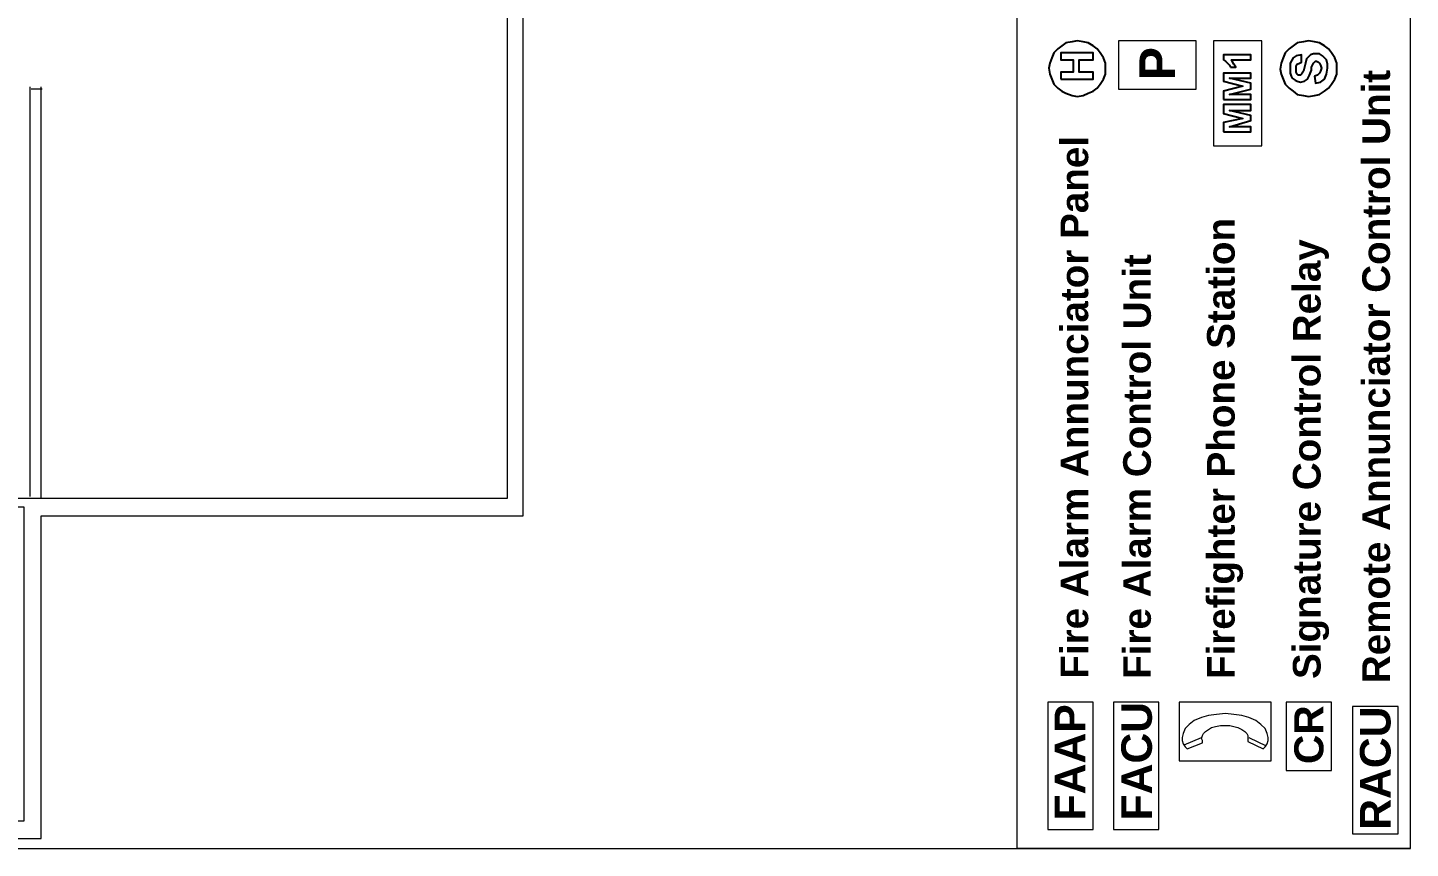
# Model space of a CAD drawing. Header units: inches. Extents: x -3.21 to 2.97, y -3.82 to 4.4.
# Drawn here: x -0.728 to 2.971, y -3.815 to -1.619 of the extents above; entities that cross this region are included whole.
import ezdxf

# ---------------------------------------------------------------- set-up
doc = ezdxf.new("R2010")
doc.units = ezdxf.units.IN
doc.header["$MEASUREMENT"] = 0
doc.layers.add('Layer 1', color=7, linetype='Continuous')
doc.styles.add('0', font='arialbd.ttf', dxfattribs={"height": 1})
doc.styles.add('3', font='arialbd.ttf', dxfattribs={"height": 1})
doc.styles.add('4', font='arialbd.ttf', dxfattribs={"height": 1})
doc.styles.add('5', font='arialbd.ttf', dxfattribs={"height": 1})
doc.styles.add('6', font='arialbd.ttf', dxfattribs={"height": 1})
doc.styles.add('7', font='arialbd.ttf', dxfattribs={"height": 1})

msp = doc.modelspace()

# ---------------------------------------------------------------- linework, layer by layer
at = {"layer": 'Layer 1', "color": 250, "lineweight": 5}
for points, knots in [([(-3.2134, 4.3998), (-3.2134, 4.3998), (2.9714, 4.3998), (2.9714, 4.3998), (2.9714, 4.3998), (2.9714, 4.3998), (2.9714, -3.8152), (2.9714, -3.8152), (2.9714, -3.8152), (2.9714, -3.8152), (-3.2134, -3.8152), (-3.2134, -3.8152), (-3.2134, -3.8152), (-3.2134, -3.8152), (-3.2134, 4.3998), (-3.2134, 4.3998)], [0, 0, 0, 0, 0.2, 0.2, 0.2, 0.2, 0.4, 0.4, 0.4, 0.4, 0.6, 0.6, 0.6, 0.6, 1, 1, 1, 1]), ([(-3.2134, 4.3998), (-3.2134, 4.3998), (2.9714, 4.3998), (2.9714, 4.3998), (2.9714, 4.3998), (2.9714, 4.3998), (2.9714, -3.8152), (2.9714, -3.8152), (2.9714, -3.8152), (2.9714, -3.8152), (-3.2134, -3.8152), (-3.2134, -3.8152), (-3.2134, -3.8152), (-3.2134, -3.8152), (-3.2134, 4.3998), (-3.2134, 4.3998)], [0, 0, 0, 0, 0.2, 0.2, 0.2, 0.2, 0.4, 0.4, 0.4, 0.4, 0.6, 0.6, 0.6, 0.6, 1, 1, 1, 1]), ([(1.9183, 1.5949), (1.9183, 1.5949), (2.9714, 1.5949), (2.9714, 1.5949), (2.9714, 1.5949), (2.9714, 1.5949), (2.9714, -3.8151), (2.9714, -3.8151), (2.9714, -3.8151), (2.9714, -3.8151), (1.9183, -3.8151), (1.9183, -3.8151), (1.9183, -3.8151), (1.9183, -3.8151), (1.9183, 1.5949), (1.9183, 1.5949)], [0, 0, 0, 0, 0.2, 0.2, 0.2, 0.2, 0.4, 0.4, 0.4, 0.4, 0.6, 0.6, 0.6, 0.6, 1, 1, 1, 1]), ([(2.004, -1.7273), (2.004, -1.7273), (2.0067, -1.7138), (2.0067, -1.7138), (2.0067, -1.7138), (2.0067, -1.7138), (2.0121, -1.7003), (2.0121, -1.7003), (2.0121, -1.7003), (2.0121, -1.7003), (2.0175, -1.6868), (2.0175, -1.6868), (2.0175, -1.6868), (2.0175, -1.6868), (2.0283, -1.676), (2.0283, -1.676), (2.0283, -1.676), (2.0283, -1.676), (2.0391, -1.6679), (2.0391, -1.6679), (2.0391, -1.6679), (2.0391, -1.6679), (2.05, -1.6598), (2.05, -1.6598), (2.05, -1.6598), (2.05, -1.6598), (2.0662, -1.6571), (2.0662, -1.6571), (2.0662, -1.6571), (2.0662, -1.6571), (2.0797, -1.6544), (2.0797, -1.6544), (2.0797, -1.6544), (2.0797, -1.6544), (2.0959, -1.6571), (2.0959, -1.6571), (2.0959, -1.6571), (2.0959, -1.6571), (2.1094, -1.6598), (2.1094, -1.6598), (2.1094, -1.6598), (2.1094, -1.6598), (2.1229, -1.6679), (2.1229, -1.6679), (2.1229, -1.6679), (2.1229, -1.6679), (2.1338, -1.676), (2.1338, -1.676), (2.1338, -1.676), (2.1338, -1.676), (2.1419, -1.6868), (2.1419, -1.6868), (2.1419, -1.6868), (2.1419, -1.6868), (2.15, -1.7003), (2.15, -1.7003), (2.15, -1.7003), (2.15, -1.7003), (2.1554, -1.7138), (2.1554, -1.7138), (2.1554, -1.7138), (2.1554, -1.7138), (2.1554, -1.7273), (2.1554, -1.7273), (2.1554, -1.7273), (2.1554, -1.7273), (2.1554, -1.7435), (2.1554, -1.7435), (2.1554, -1.7435), (2.1554, -1.7435), (2.15, -1.7571), (2.15, -1.7571), (2.15, -1.7571), (2.15, -1.7571), (2.1419, -1.7706), (2.1419, -1.7706), (2.1419, -1.7706), (2.1419, -1.7706), (2.1338, -1.7814), (2.1338, -1.7814), (2.1338, -1.7814), (2.1338, -1.7814), (2.1229, -1.7895), (2.1229, -1.7895), (2.1229, -1.7895), (2.1229, -1.7895), (2.1094, -1.7949), (2.1094, -1.7949), (2.1094, -1.7949), (2.1094, -1.7949), (2.0959, -1.8003), (2.0959, -1.8003), (2.0959, -1.8003), (2.0959, -1.8003), (2.0797, -1.803), (2.0797, -1.803), (2.0797, -1.803), (2.0797, -1.803), (2.0662, -1.8003), (2.0662, -1.8003), (2.0662, -1.8003), (2.0662, -1.8003), (2.05, -1.7949), (2.05, -1.7949), (2.05, -1.7949), (2.05, -1.7949), (2.0391, -1.7895), (2.0391, -1.7895), (2.0391, -1.7895), (2.0391, -1.7895), (2.0283, -1.7814), (2.0283, -1.7814), (2.0283, -1.7814), (2.0283, -1.7814), (2.0175, -1.7706), (2.0175, -1.7706), (2.0175, -1.7706), (2.0175, -1.7706), (2.0121, -1.7571), (2.0121, -1.7571), (2.0121, -1.7571), (2.0121, -1.7571), (2.0067, -1.7435), (2.0067, -1.7435), (2.0067, -1.7435), (2.0067, -1.7435), (2.004, -1.7273), (2.004, -1.7273)], [0, 0, 0, 0, 0.030303, 0.030303, 0.030303, 0.030303, 0.060606, 0.060606, 0.060606, 0.060606, 0.090909, 0.090909, 0.090909, 0.090909, 0.121212, 0.121212, 0.121212, 0.121212, 0.151515, 0.151515, 0.151515, 0.151515, 0.181818, 0.181818, 0.181818, 0.181818, 0.212121, 0.212121, 0.212121, 0.212121, 0.242424, 0.242424, 0.242424, 0.242424, 0.272727, 0.272727, 0.272727, 0.272727, 0.30303, 0.30303, 0.30303, 0.30303, 0.333333, 0.333333, 0.333333, 0.333333, 0.363636, 0.363636, 0.363636, 0.363636, 0.393939, 0.393939, 0.393939, 0.393939, 0.424242, 0.424242, 0.424242, 0.424242, 0.454545, 0.454545, 0.454545, 0.454545, 0.484848, 0.484848, 0.484848, 0.484848, 0.515152, 0.515152, 0.515152, 0.515152, 0.545455, 0.545455, 0.545455, 0.545455, 0.575758, 0.575758, 0.575758, 0.575758, 0.606061, 0.606061, 0.606061, 0.606061, 0.636364, 0.636364, 0.636364, 0.636364, 0.666667, 0.666667, 0.666667, 0.666667, 0.69697, 0.69697, 0.69697, 0.69697, 0.727273, 0.727273, 0.727273, 0.727273, 0.757576, 0.757576, 0.757576, 0.757576, 0.787879, 0.787879, 0.787879, 0.787879, 0.818182, 0.818182, 0.818182, 0.818182, 0.848485, 0.848485, 0.848485, 0.848485, 0.878788, 0.878788, 0.878788, 0.878788, 0.909091, 0.909091, 0.909091, 0.909091, 0.939394, 0.939394, 0.939394, 0.939394, 1, 1, 1, 1]), ([(2.1905, -1.6544), (2.1905, -1.6544), (2.3987, -1.6544), (2.3987, -1.6544), (2.3987, -1.6544), (2.3987, -1.6544), (2.3987, -1.7841), (2.3987, -1.7841), (2.3987, -1.7841), (2.3987, -1.7841), (2.1905, -1.7841), (2.1905, -1.7841), (2.1905, -1.7841), (2.1905, -1.7841), (2.1905, -1.6544), (2.1905, -1.6544)], [0, 0, 0, 0, 0.2, 0.2, 0.2, 0.2, 0.4, 0.4, 0.4, 0.4, 0.6, 0.6, 0.6, 0.6, 1, 1, 1, 1]), ([(2.4446, -1.6544), (2.4446, -1.6544), (2.5744, -1.6544), (2.5744, -1.6544), (2.5744, -1.6544), (2.5744, -1.6544), (2.5744, -1.9354), (2.5744, -1.9354), (2.5744, -1.9354), (2.5744, -1.9354), (2.4446, -1.9354), (2.4446, -1.9354), (2.4446, -1.9354), (2.4446, -1.9354), (2.4446, -1.6544), (2.4446, -1.6544)], [0, 0, 0, 0, 0.2, 0.2, 0.2, 0.2, 0.4, 0.4, 0.4, 0.4, 0.6, 0.6, 0.6, 0.6, 1, 1, 1, 1]), ([(2.623, -1.73), (2.623, -1.73), (2.6257, -1.7138), (2.6257, -1.7138), (2.6257, -1.7138), (2.6257, -1.7138), (2.6311, -1.7003), (2.6311, -1.7003), (2.6311, -1.7003), (2.6311, -1.7003), (2.6365, -1.6868), (2.6365, -1.6868), (2.6365, -1.6868), (2.6365, -1.6868), (2.6473, -1.676), (2.6473, -1.676), (2.6473, -1.676), (2.6473, -1.676), (2.6582, -1.6679), (2.6582, -1.6679), (2.6582, -1.6679), (2.6582, -1.6679), (2.669, -1.6598), (2.669, -1.6598), (2.669, -1.6598), (2.669, -1.6598), (2.6852, -1.6571), (2.6852, -1.6571), (2.6852, -1.6571), (2.6852, -1.6571), (2.6987, -1.6544), (2.6987, -1.6544), (2.6987, -1.6544), (2.6987, -1.6544), (2.7149, -1.6571), (2.7149, -1.6571), (2.7149, -1.6571), (2.7149, -1.6571), (2.7284, -1.6598), (2.7284, -1.6598), (2.7284, -1.6598), (2.7284, -1.6598), (2.742, -1.6679), (2.742, -1.6679), (2.742, -1.6679), (2.742, -1.6679), (2.7528, -1.676), (2.7528, -1.676), (2.7528, -1.676), (2.7528, -1.676), (2.7609, -1.6868), (2.7609, -1.6868), (2.7609, -1.6868), (2.7609, -1.6868), (2.769, -1.7003), (2.769, -1.7003), (2.769, -1.7003), (2.769, -1.7003), (2.7744, -1.7138), (2.7744, -1.7138), (2.7744, -1.7138), (2.7744, -1.7138), (2.7744, -1.73), (2.7744, -1.73), (2.7744, -1.73), (2.7744, -1.73), (2.7744, -1.7435), (2.7744, -1.7435), (2.7744, -1.7435), (2.7744, -1.7435), (2.769, -1.7571), (2.769, -1.7571), (2.769, -1.7571), (2.769, -1.7571), (2.7609, -1.7706), (2.7609, -1.7706), (2.7609, -1.7706), (2.7609, -1.7706), (2.7528, -1.7814), (2.7528, -1.7814), (2.7528, -1.7814), (2.7528, -1.7814), (2.742, -1.7895), (2.742, -1.7895), (2.742, -1.7895), (2.742, -1.7895), (2.7284, -1.7976), (2.7284, -1.7976), (2.7284, -1.7976), (2.7284, -1.7976), (2.7149, -1.8003), (2.7149, -1.8003), (2.7149, -1.8003), (2.7149, -1.8003), (2.6987, -1.803), (2.6987, -1.803), (2.6987, -1.803), (2.6987, -1.803), (2.6852, -1.8003), (2.6852, -1.8003), (2.6852, -1.8003), (2.6852, -1.8003), (2.669, -1.7976), (2.669, -1.7976), (2.669, -1.7976), (2.669, -1.7976), (2.6582, -1.7895), (2.6582, -1.7895), (2.6582, -1.7895), (2.6582, -1.7895), (2.6473, -1.7814), (2.6473, -1.7814), (2.6473, -1.7814), (2.6473, -1.7814), (2.6365, -1.7706), (2.6365, -1.7706), (2.6365, -1.7706), (2.6365, -1.7706), (2.6311, -1.7571), (2.6311, -1.7571), (2.6311, -1.7571), (2.6311, -1.7571), (2.6257, -1.7435), (2.6257, -1.7435), (2.6257, -1.7435), (2.6257, -1.7435), (2.623, -1.73), (2.623, -1.73)], [0, 0, 0, 0, 0.030303, 0.030303, 0.030303, 0.030303, 0.060606, 0.060606, 0.060606, 0.060606, 0.090909, 0.090909, 0.090909, 0.090909, 0.121212, 0.121212, 0.121212, 0.121212, 0.151515, 0.151515, 0.151515, 0.151515, 0.181818, 0.181818, 0.181818, 0.181818, 0.212121, 0.212121, 0.212121, 0.212121, 0.242424, 0.242424, 0.242424, 0.242424, 0.272727, 0.272727, 0.272727, 0.272727, 0.30303, 0.30303, 0.30303, 0.30303, 0.333333, 0.333333, 0.333333, 0.333333, 0.363636, 0.363636, 0.363636, 0.363636, 0.393939, 0.393939, 0.393939, 0.393939, 0.424242, 0.424242, 0.424242, 0.424242, 0.454545, 0.454545, 0.454545, 0.454545, 0.484848, 0.484848, 0.484848, 0.484848, 0.515152, 0.515152, 0.515152, 0.515152, 0.545455, 0.545455, 0.545455, 0.545455, 0.575758, 0.575758, 0.575758, 0.575758, 0.606061, 0.606061, 0.606061, 0.606061, 0.636364, 0.636364, 0.636364, 0.636364, 0.666667, 0.666667, 0.666667, 0.666667, 0.69697, 0.69697, 0.69697, 0.69697, 0.727273, 0.727273, 0.727273, 0.727273, 0.757576, 0.757576, 0.757576, 0.757576, 0.787879, 0.787879, 0.787879, 0.787879, 0.818182, 0.818182, 0.818182, 0.818182, 0.848485, 0.848485, 0.848485, 0.848485, 0.878788, 0.878788, 0.878788, 0.878788, 0.909091, 0.909091, 0.909091, 0.909091, 0.939394, 0.939394, 0.939394, 0.939394, 1, 1, 1, 1]), ([(2.0015, -3.4243), (2.0015, -3.4243), (2.1231, -3.4243), (2.1231, -3.4243), (2.1231, -3.4243), (2.1231, -3.4243), (2.1231, -3.7648), (2.1231, -3.7648), (2.1231, -3.7648), (2.1231, -3.7648), (2.0015, -3.7648), (2.0015, -3.7648), (2.0015, -3.7648), (2.0015, -3.7648), (2.0015, -3.4243), (2.0015, -3.4243)], [0, 0, 0, 0, 0.2, 0.2, 0.2, 0.2, 0.4, 0.4, 0.4, 0.4, 0.6, 0.6, 0.6, 0.6, 1, 1, 1, 1]), ([(2.1772, -3.4243), (2.1772, -3.4243), (2.2988, -3.4243), (2.2988, -3.4243), (2.2988, -3.4243), (2.2988, -3.4243), (2.2988, -3.7648), (2.2988, -3.7648), (2.2988, -3.7648), (2.2988, -3.7648), (2.1772, -3.7648), (2.1772, -3.7648), (2.1772, -3.7648), (2.1772, -3.7648), (2.1772, -3.4243), (2.1772, -3.4243)], [0, 0, 0, 0, 0.2, 0.2, 0.2, 0.2, 0.4, 0.4, 0.4, 0.4, 0.6, 0.6, 0.6, 0.6, 1, 1, 1, 1]), ([(2.3529, -3.4243), (2.3529, -3.4243), (2.5988, -3.4243), (2.5988, -3.4243), (2.5988, -3.4243), (2.5988, -3.4243), (2.5988, -3.5811), (2.5988, -3.5811), (2.5988, -3.5811), (2.5988, -3.5811), (2.3529, -3.5811), (2.3529, -3.5811), (2.3529, -3.5811), (2.3529, -3.5811), (2.3529, -3.4243), (2.3529, -3.4243)], [0, 0, 0, 0, 0.2, 0.2, 0.2, 0.2, 0.4, 0.4, 0.4, 0.4, 0.6, 0.6, 0.6, 0.6, 1, 1, 1, 1]), ([(2.6392, -3.4244), (2.6392, -3.4244), (2.7609, -3.4244), (2.7609, -3.4244), (2.7609, -3.4244), (2.7609, -3.4244), (2.7609, -3.6067), (2.7609, -3.6067), (2.7609, -3.6067), (2.7609, -3.6067), (2.6392, -3.6067), (2.6392, -3.6067), (2.6392, -3.6067), (2.6392, -3.6067), (2.6392, -3.4244), (2.6392, -3.4244)], [0, 0, 0, 0, 0.2, 0.2, 0.2, 0.2, 0.4, 0.4, 0.4, 0.4, 0.6, 0.6, 0.6, 0.6, 1, 1, 1, 1]), ([(2.8169, -3.4358), (2.8169, -3.4358), (2.9386, -3.4358), (2.9386, -3.4358), (2.9386, -3.4358), (2.9386, -3.4358), (2.9386, -3.7763), (2.9386, -3.7763), (2.9386, -3.7763), (2.9386, -3.7763), (2.8169, -3.7763), (2.8169, -3.7763), (2.8169, -3.7763), (2.8169, -3.7763), (2.8169, -3.4358), (2.8169, -3.4358)], [0, 0, 0, 0, 0.2, 0.2, 0.2, 0.2, 0.4, 0.4, 0.4, 0.4, 0.6, 0.6, 0.6, 0.6, 1, 1, 1, 1])]:
    msp.add_open_spline(points, degree=3, knots=knots, dxfattribs=at)
at = {"layer": 'Layer 1', "color": 250, "lineweight": 13}
for points, knots in [([(-2.7611, -2.9256), (-2.7611, -2.9256), (-2.7611, 3.5058), (-2.7611, 3.5058), (-2.7611, 3.5058), (-2.7611, 3.5058), (-1.4685, 3.5058), (-1.4685, 3.5058), (-1.4685, 3.5058), (-1.4685, 3.5058), (-1.4685, 4.3664), (-1.4685, 4.3664), (-1.4685, 4.3664), (-1.4685, 4.3664), (-0.6919, 4.3664), (-0.6919, 4.3664), (-0.6919, 4.3664), (-0.6919, 4.3664), (-0.6919, 3.5058), (-0.6919, 3.5058), (-0.6919, 3.5058), (-0.6919, 3.5058), (0.5979, 3.5058), (0.5979, 3.5058), (0.5979, 3.5058), (0.5979, 3.5058), (0.5979, 1.4507), (0.5979, 1.4507), (0.5979, 1.4507), (0.5979, 1.4507), (0.5762, 1.4588), (0.5762, 1.4588), (0.5762, 1.4588), (0.5762, 1.4588), (0.5544, 1.4643), (0.5544, 1.4643), (0.5544, 1.4643), (0.5544, 1.4643), (0.5544, 3.4623), (0.5544, 3.4623), (0.5544, 3.4623), (0.5544, 3.4623), (-0.6919, 3.4623), (-0.6919, 3.4623), (-0.6919, 3.4623), (-0.6919, 3.4623), (-0.7381, 3.4623), (-0.7381, 3.4623), (-0.7381, 3.4623), (-0.7381, 3.4623), (-0.8549, 3.4623), (-0.8549, 3.4623), (-0.8549, 3.4623), (-0.8549, 3.4623), (-0.8549, 3.4841), (-0.8549, 3.4841), (-0.8549, 3.4841), (-0.8549, 3.4841), (-0.7381, 3.4841), (-0.7381, 3.4841), (-0.7381, 3.4841), (-0.7381, 3.4841), (-0.7381, 3.5058), (-0.7381, 3.5058), (-0.7381, 3.5058), (-0.7381, 3.5058), (-0.7381, 4.3202), (-0.7381, 4.3202), (-0.7381, 4.3202), (-0.7381, 4.3202), (-1.4251, 4.3202), (-1.4251, 4.3202), (-1.4251, 4.3202), (-1.4251, 4.3202), (-1.4251, 3.5058), (-1.4251, 3.5058), (-1.4251, 3.5058), (-1.4251, 3.5058), (-1.4251, 3.4841), (-1.4251, 3.4841), (-1.4251, 3.4841), (-1.4251, 3.4841), (-1.3002, 3.4841), (-1.3002, 3.4841), (-1.3002, 3.4841), (-1.3002, 3.4841), (-1.3002, 3.4623), (-1.3002, 3.4623), (-1.3002, 3.4623), (-1.3002, 3.4623), (-1.4251, 3.4623), (-1.4251, 3.4623), (-1.4251, 3.4623), (-1.4251, 3.4623), (-1.4685, 3.4623), (-1.4685, 3.4623), (-1.4685, 3.4623), (-1.4685, 3.4623), (-2.7149, 3.4623), (-2.7149, 3.4623), (-2.7149, 3.4623), (-2.7149, 3.4623), (-2.7149, -2.8794), (-2.7149, -2.8794), (-2.7149, -2.8794), (-2.7149, -2.8794), (-1.5419, -2.8794), (-1.5419, -2.8794), (-1.5419, -2.8794), (-1.5419, -2.8794), (-1.3002, -2.8794), (-1.3002, -2.8794), (-1.3002, -2.8794), (-1.3002, -2.8794), (-1.3002, -2.9011), (-1.3002, -2.9011), (-1.3002, -2.9011), (-1.3002, -2.9011), (-1.4251, -2.9011), (-1.4251, -2.9011), (-1.4251, -2.9011), (-1.4251, -2.9011), (-1.4251, -2.9256), (-1.4251, -2.9256), (-1.4251, -2.9256), (-1.4251, -2.9256), (-1.4251, -3.7427), (-1.4251, -3.7427), (-1.4251, -3.7427), (-1.4251, -3.7427), (-0.7381, -3.7427), (-0.7381, -3.7427), (-0.7381, -3.7427), (-0.7381, -3.7427), (-0.7381, -2.9256), (-0.7381, -2.9256), (-0.7381, -2.9256), (-0.7381, -2.9256), (-0.7381, -2.9011), (-0.7381, -2.9011), (-0.7381, -2.9011), (-0.7381, -2.9011), (-0.8603, -2.9011), (-0.8603, -2.9011), (-0.8603, -2.9011), (-0.8603, -2.9011), (-0.8603, -2.8794), (-0.8603, -2.8794), (-0.8603, -2.8794), (-0.8603, -2.8794), (-0.7381, -2.8794), (-0.7381, -2.8794), (-0.7381, -2.8794), (-0.7381, -2.8794), (-0.6919, -2.8794), (-0.6919, -2.8794), (-0.6919, -2.8794), (-0.6919, -2.8794), (0.5544, -2.8794), (0.5544, -2.8794), (0.5544, -2.8794), (0.5544, -2.8794), (0.5544, 0.5005), (0.5544, 0.5005), (0.5544, 0.5005), (0.5544, 0.5005), (0.5762, 0.5059), (0.5762, 0.5059), (0.5762, 0.5059), (0.5762, 0.5059), (0.5979, 0.5114), (0.5979, 0.5114), (0.5979, 0.5114), (0.5979, 0.5114), (0.5979, -2.9256), (0.5979, -2.9256), (0.5979, -2.9256), (0.5979, -2.9256), (-0.6919, -2.9256), (-0.6919, -2.9256), (-0.6919, -2.9256), (-0.6919, -2.9256), (-0.6919, -3.7889), (-0.6919, -3.7889), (-0.6919, -3.7889), (-0.6919, -3.7889), (-1.4713, -3.7889), (-1.4713, -3.7889), (-1.4713, -3.7889), (-1.4713, -3.7889), (-1.4713, -2.9256), (-1.4713, -2.9256), (-1.4713, -2.9256), (-1.4713, -2.9256), (-2.7611, -2.9256), (-2.7611, -2.9256)], [0, 0, 0, 0, 0.02, 0.02, 0.02, 0.02, 0.04, 0.04, 0.04, 0.04, 0.06, 0.06, 0.06, 0.06, 0.08, 0.08, 0.08, 0.08, 0.1, 0.1, 0.1, 0.1, 0.12, 0.12, 0.12, 0.12, 0.14, 0.14, 0.14, 0.14, 0.16, 0.16, 0.16, 0.16, 0.18, 0.18, 0.18, 0.18, 0.2, 0.2, 0.2, 0.2, 0.22, 0.22, 0.22, 0.22, 0.24, 0.24, 0.24, 0.24, 0.26, 0.26, 0.26, 0.26, 0.28, 0.28, 0.28, 0.28, 0.3, 0.3, 0.3, 0.3, 0.32, 0.32, 0.32, 0.32, 0.34, 0.34, 0.34, 0.34, 0.36, 0.36, 0.36, 0.36, 0.38, 0.38, 0.38, 0.38, 0.4, 0.4, 0.4, 0.4, 0.42, 0.42, 0.42, 0.42, 0.44, 0.44, 0.44, 0.44, 0.46, 0.46, 0.46, 0.46, 0.48, 0.48, 0.48, 0.48, 0.5, 0.5, 0.5, 0.5, 0.52, 0.52, 0.52, 0.52, 0.54, 0.54, 0.54, 0.54, 0.56, 0.56, 0.56, 0.56, 0.58, 0.58, 0.58, 0.58, 0.6, 0.6, 0.6, 0.6, 0.62, 0.62, 0.62, 0.62, 0.64, 0.64, 0.64, 0.64, 0.66, 0.66, 0.66, 0.66, 0.68, 0.68, 0.68, 0.68, 0.7, 0.7, 0.7, 0.7, 0.72, 0.72, 0.72, 0.72, 0.74, 0.74, 0.74, 0.74, 0.76, 0.76, 0.76, 0.76, 0.78, 0.78, 0.78, 0.78, 0.8, 0.8, 0.8, 0.8, 0.82, 0.82, 0.82, 0.82, 0.84, 0.84, 0.84, 0.84, 0.86, 0.86, 0.86, 0.86, 0.88, 0.88, 0.88, 0.88, 0.9, 0.9, 0.9, 0.9, 0.92, 0.92, 0.92, 0.92, 0.94, 0.94, 0.94, 0.94, 0.96, 0.96, 0.96, 0.96, 1, 1, 1, 1]), ([(2.5772, -3.5486), (2.5772, -3.5486), (2.5772, -3.5486), (2.5772, -3.5486), (2.5772, -3.5486), (2.5772, -3.5486), (2.5367, -3.5297), (2.5367, -3.5297), (2.5367, -3.5297), (2.5367, -3.5297), (2.5367, -3.5243), (2.5367, -3.5243), (2.5367, -3.5243), (2.5367, -3.5243), (2.5367, -3.5216), (2.5367, -3.5216), (2.5367, -3.5216), (2.5367, -3.5216), (2.5367, -3.5135), (2.5367, -3.5135), (2.5367, -3.5135), (2.5367, -3.5135), (2.534, -3.5081), (2.534, -3.5081), (2.534, -3.5081), (2.534, -3.5081), (2.5286, -3.5027), (2.5286, -3.5027), (2.5286, -3.5027), (2.5286, -3.5027), (2.5205, -3.4973), (2.5205, -3.4973), (2.5205, -3.4973), (2.5205, -3.4973), (2.5096, -3.4919), (2.5096, -3.4919), (2.5096, -3.4919), (2.5096, -3.4919), (2.4988, -3.4892), (2.4988, -3.4892), (2.4988, -3.4892), (2.4988, -3.4892), (2.488, -3.4865), (2.488, -3.4865), (2.488, -3.4865), (2.488, -3.4865), (2.4745, -3.4865), (2.4745, -3.4865), (2.4745, -3.4865), (2.4745, -3.4865), (2.4637, -3.4865), (2.4637, -3.4865), (2.4637, -3.4865), (2.4637, -3.4865), (2.4502, -3.4892), (2.4502, -3.4892), (2.4502, -3.4892), (2.4502, -3.4892), (2.4394, -3.4919), (2.4394, -3.4919), (2.4394, -3.4919), (2.4394, -3.4919), (2.4312, -3.4973), (2.4312, -3.4973), (2.4312, -3.4973), (2.4312, -3.4973), (2.4231, -3.5027), (2.4231, -3.5027), (2.4231, -3.5027), (2.4231, -3.5027), (2.4177, -3.5081), (2.4177, -3.5081), (2.4177, -3.5081), (2.4177, -3.5081), (2.415, -3.5135), (2.415, -3.5135), (2.415, -3.5135), (2.415, -3.5135), (2.4123, -3.5216), (2.4123, -3.5216), (2.4123, -3.5216), (2.4123, -3.5216), (2.415, -3.527), (2.415, -3.527), (2.415, -3.527), (2.415, -3.527), (2.415, -3.5324), (2.415, -3.5324), (2.415, -3.5324), (2.415, -3.5324), (2.3745, -3.5486), (2.3745, -3.5486), (2.3745, -3.5486), (2.3745, -3.5486), (2.3691, -3.5432), (2.3691, -3.5432), (2.3691, -3.5432), (2.3691, -3.5432), (2.3637, -3.5351), (2.3637, -3.5351), (2.3637, -3.5351), (2.3637, -3.5351), (2.361, -3.527), (2.361, -3.527), (2.361, -3.527), (2.361, -3.527), (2.361, -3.5189), (2.361, -3.5189), (2.361, -3.5189), (2.361, -3.5189), (2.3637, -3.5081), (2.3637, -3.5081), (2.3637, -3.5081), (2.3637, -3.5081), (2.3691, -3.4946), (2.3691, -3.4946), (2.3691, -3.4946), (2.3691, -3.4946), (2.3799, -3.4838), (2.3799, -3.4838), (2.3799, -3.4838), (2.3799, -3.4838), (2.3934, -3.473), (2.3934, -3.473), (2.3934, -3.473), (2.3934, -3.473), (2.4123, -3.4649), (2.4123, -3.4649), (2.4123, -3.4649), (2.4123, -3.4649), (2.4312, -3.4595), (2.4312, -3.4595), (2.4312, -3.4595), (2.4312, -3.4595), (2.4529, -3.4568), (2.4529, -3.4568), (2.4529, -3.4568), (2.4529, -3.4568), (2.4772, -3.454), (2.4772, -3.454), (2.4772, -3.454), (2.4772, -3.454), (2.4988, -3.4568), (2.4988, -3.4568), (2.4988, -3.4568), (2.4988, -3.4568), (2.5205, -3.4595), (2.5205, -3.4595), (2.5205, -3.4595), (2.5205, -3.4595), (2.5394, -3.4649), (2.5394, -3.4649), (2.5394, -3.4649), (2.5394, -3.4649), (2.5583, -3.473), (2.5583, -3.473), (2.5583, -3.473), (2.5583, -3.473), (2.5718, -3.4838), (2.5718, -3.4838), (2.5718, -3.4838), (2.5718, -3.4838), (2.5826, -3.4946), (2.5826, -3.4946), (2.5826, -3.4946), (2.5826, -3.4946), (2.588, -3.5081), (2.588, -3.5081), (2.588, -3.5081), (2.588, -3.5081), (2.5907, -3.5189), (2.5907, -3.5189), (2.5907, -3.5189), (2.5907, -3.5189), (2.5907, -3.527), (2.5907, -3.527), (2.5907, -3.527), (2.5907, -3.527), (2.588, -3.5351), (2.588, -3.5351), (2.588, -3.5351), (2.588, -3.5351), (2.5826, -3.5432), (2.5826, -3.5432), (2.5826, -3.5432), (2.5826, -3.5432), (2.5772, -3.5486), (2.5772, -3.5486)], [0, 0, 0, 0, 0.020833, 0.020833, 0.020833, 0.020833, 0.041667, 0.041667, 0.041667, 0.041667, 0.0625, 0.0625, 0.0625, 0.0625, 0.083333, 0.083333, 0.083333, 0.083333, 0.104167, 0.104167, 0.104167, 0.104167, 0.125, 0.125, 0.125, 0.125, 0.145833, 0.145833, 0.145833, 0.145833, 0.166667, 0.166667, 0.166667, 0.166667, 0.1875, 0.1875, 0.1875, 0.1875, 0.208333, 0.208333, 0.208333, 0.208333, 0.229167, 0.229167, 0.229167, 0.229167, 0.25, 0.25, 0.25, 0.25, 0.270833, 0.270833, 0.270833, 0.270833, 0.291667, 0.291667, 0.291667, 0.291667, 0.3125, 0.3125, 0.3125, 0.3125, 0.333333, 0.333333, 0.333333, 0.333333, 0.354167, 0.354167, 0.354167, 0.354167, 0.375, 0.375, 0.375, 0.375, 0.395833, 0.395833, 0.395833, 0.395833, 0.416667, 0.416667, 0.416667, 0.416667, 0.4375, 0.4375, 0.4375, 0.4375, 0.458333, 0.458333, 0.458333, 0.458333, 0.479167, 0.479167, 0.479167, 0.479167, 0.5, 0.5, 0.5, 0.5, 0.520833, 0.520833, 0.520833, 0.520833, 0.541667, 0.541667, 0.541667, 0.541667, 0.5625, 0.5625, 0.5625, 0.5625, 0.583333, 0.583333, 0.583333, 0.583333, 0.604167, 0.604167, 0.604167, 0.604167, 0.625, 0.625, 0.625, 0.625, 0.645833, 0.645833, 0.645833, 0.645833, 0.666667, 0.666667, 0.666667, 0.666667, 0.6875, 0.6875, 0.6875, 0.6875, 0.708333, 0.708333, 0.708333, 0.708333, 0.729167, 0.729167, 0.729167, 0.729167, 0.75, 0.75, 0.75, 0.75, 0.770833, 0.770833, 0.770833, 0.770833, 0.791667, 0.791667, 0.791667, 0.791667, 0.8125, 0.8125, 0.8125, 0.8125, 0.833333, 0.833333, 0.833333, 0.833333, 0.854167, 0.854167, 0.854167, 0.854167, 0.875, 0.875, 0.875, 0.875, 0.895833, 0.895833, 0.895833, 0.895833, 0.916667, 0.916667, 0.916667, 0.916667, 0.9375, 0.9375, 0.9375, 0.9375, 0.958333, 0.958333, 0.958333, 0.958333, 1, 1, 1, 1])]:
    msp.add_open_spline(points, degree=3, knots=knots, dxfattribs=at)
at = {"layer": 'Layer 1', "color": 7}
for points in [[(2.0662, -1.8003), (2.0662, -1.8003), (2.05, -1.7949), (2.05, -1.7949), (2.05, -1.7949), (2.05, -1.7949), (2.0391, -1.7895), (2.0391, -1.7895), (2.0391, -1.7895), (2.0391, -1.7895), (2.0283, -1.7814), (2.0283, -1.7814), (2.0283, -1.7814), (2.0283, -1.7814), (2.0175, -1.7706), (2.0175, -1.7706), (2.0175, -1.7706), (2.0175, -1.7706), (2.0121, -1.7571), (2.0121, -1.7571), (2.0121, -1.7571), (2.0121, -1.7571), (2.0067, -1.7435), (2.0067, -1.7435), (2.0067, -1.7435), (2.0067, -1.7435), (2.004, -1.7273), (2.004, -1.7273), (2.004, -1.7273), (2.004, -1.7273), (2.0067, -1.7138), (2.0067, -1.7138), (2.0067, -1.7138), (2.0067, -1.7138), (2.0121, -1.7003), (2.0121, -1.7003), (2.0121, -1.7003), (2.0121, -1.7003), (2.0175, -1.6868), (2.0175, -1.6868), (2.0175, -1.6868), (2.0175, -1.6868), (2.0283, -1.676), (2.0283, -1.676), (2.0283, -1.676), (2.0283, -1.676), (2.0391, -1.6679), (2.0391, -1.6679), (2.0391, -1.6679), (2.0391, -1.6679), (2.05, -1.6598), (2.05, -1.6598), (2.05, -1.6598), (2.05, -1.6598), (2.0662, -1.6571), (2.0662, -1.6571), (2.0662, -1.6571), (2.0662, -1.6571), (2.0797, -1.6544), (2.0797, -1.6544), (2.0797, -1.6544), (2.0797, -1.6544), (2.0959, -1.6571), (2.0959, -1.6571), (2.0959, -1.6571), (2.0959, -1.6571), (2.1094, -1.6598), (2.1094, -1.6598), (2.1094, -1.6598), (2.1094, -1.6598), (2.1229, -1.6679), (2.1229, -1.6679), (2.1229, -1.6679), (2.1229, -1.6679), (2.1338, -1.676), (2.1338, -1.676), (2.1338, -1.676), (2.1338, -1.676), (2.1419, -1.6868), (2.1419, -1.6868), (2.1419, -1.6868), (2.1419, -1.6868), (2.15, -1.7003), (2.15, -1.7003), (2.15, -1.7003), (2.15, -1.7003), (2.1554, -1.7138), (2.1554, -1.7138), (2.1554, -1.7138), (2.1554, -1.7138), (2.1554, -1.7273), (2.1554, -1.7273), (2.1554, -1.7273), (2.1554, -1.7273), (2.1554, -1.7435), (2.1554, -1.7435), (2.1554, -1.7435), (2.1554, -1.7435), (2.15, -1.7571), (2.15, -1.7571), (2.15, -1.7571), (2.15, -1.7571), (2.1419, -1.7706), (2.1419, -1.7706), (2.1419, -1.7706), (2.1419, -1.7706), (2.1338, -1.7814), (2.1338, -1.7814), (2.1338, -1.7814), (2.1338, -1.7814), (2.1229, -1.7895), (2.1229, -1.7895), (2.1229, -1.7895), (2.1229, -1.7895), (2.1094, -1.7949), (2.1094, -1.7949), (2.1094, -1.7949), (2.1094, -1.7949), (2.0959, -1.8003), (2.0959, -1.8003), (2.0959, -1.8003), (2.0959, -1.8003), (2.0797, -1.803), (2.0797, -1.803), (2.0797, -1.803), (2.0797, -1.803), (2.0662, -1.8003), (2.0662, -1.8003)], [(2.6852, -1.8003), (2.6852, -1.8003), (2.669, -1.7976), (2.669, -1.7976), (2.669, -1.7976), (2.669, -1.7976), (2.6582, -1.7895), (2.6582, -1.7895), (2.6582, -1.7895), (2.6582, -1.7895), (2.6473, -1.7814), (2.6473, -1.7814), (2.6473, -1.7814), (2.6473, -1.7814), (2.6365, -1.7706), (2.6365, -1.7706), (2.6365, -1.7706), (2.6365, -1.7706), (2.6311, -1.7571), (2.6311, -1.7571), (2.6311, -1.7571), (2.6311, -1.7571), (2.6257, -1.7435), (2.6257, -1.7435), (2.6257, -1.7435), (2.6257, -1.7435), (2.623, -1.73), (2.623, -1.73), (2.623, -1.73), (2.623, -1.73), (2.6257, -1.7138), (2.6257, -1.7138), (2.6257, -1.7138), (2.6257, -1.7138), (2.6311, -1.7003), (2.6311, -1.7003), (2.6311, -1.7003), (2.6311, -1.7003), (2.6365, -1.6868), (2.6365, -1.6868), (2.6365, -1.6868), (2.6365, -1.6868), (2.6473, -1.676), (2.6473, -1.676), (2.6473, -1.676), (2.6473, -1.676), (2.6582, -1.6679), (2.6582, -1.6679), (2.6582, -1.6679), (2.6582, -1.6679), (2.669, -1.6598), (2.669, -1.6598), (2.669, -1.6598), (2.669, -1.6598), (2.6852, -1.6571), (2.6852, -1.6571), (2.6852, -1.6571), (2.6852, -1.6571), (2.6987, -1.6544), (2.6987, -1.6544), (2.6987, -1.6544), (2.6987, -1.6544), (2.7149, -1.6571), (2.7149, -1.6571), (2.7149, -1.6571), (2.7149, -1.6571), (2.7284, -1.6598), (2.7284, -1.6598), (2.7284, -1.6598), (2.7284, -1.6598), (2.742, -1.6679), (2.742, -1.6679), (2.742, -1.6679), (2.742, -1.6679), (2.7528, -1.676), (2.7528, -1.676), (2.7528, -1.676), (2.7528, -1.676), (2.7609, -1.6868), (2.7609, -1.6868), (2.7609, -1.6868), (2.7609, -1.6868), (2.769, -1.7003), (2.769, -1.7003), (2.769, -1.7003), (2.769, -1.7003), (2.7744, -1.7138), (2.7744, -1.7138), (2.7744, -1.7138), (2.7744, -1.7138), (2.7744, -1.73), (2.7744, -1.73), (2.7744, -1.73), (2.7744, -1.73), (2.7744, -1.7435), (2.7744, -1.7435), (2.7744, -1.7435), (2.7744, -1.7435), (2.769, -1.7571), (2.769, -1.7571), (2.769, -1.7571), (2.769, -1.7571), (2.7609, -1.7706), (2.7609, -1.7706), (2.7609, -1.7706), (2.7609, -1.7706), (2.7528, -1.7814), (2.7528, -1.7814), (2.7528, -1.7814), (2.7528, -1.7814), (2.742, -1.7895), (2.742, -1.7895), (2.742, -1.7895), (2.742, -1.7895), (2.7284, -1.7976), (2.7284, -1.7976), (2.7284, -1.7976), (2.7284, -1.7976), (2.7149, -1.8003), (2.7149, -1.8003), (2.7149, -1.8003), (2.7149, -1.8003), (2.6987, -1.803), (2.6987, -1.803), (2.6987, -1.803), (2.6987, -1.803), (2.6852, -1.8003), (2.6852, -1.8003)]]:
    msp.add_open_spline(points, degree=3, knots=[0, 0, 0, 0, 0.030303, 0.030303, 0.030303, 0.030303, 0.060606, 0.060606, 0.060606, 0.060606, 0.090909, 0.090909, 0.090909, 0.090909, 0.121212, 0.121212, 0.121212, 0.121212, 0.151515, 0.151515, 0.151515, 0.151515, 0.181818, 0.181818, 0.181818, 0.181818, 0.212121, 0.212121, 0.212121, 0.212121, 0.242424, 0.242424, 0.242424, 0.242424, 0.272727, 0.272727, 0.272727, 0.272727, 0.30303, 0.30303, 0.30303, 0.30303, 0.333333, 0.333333, 0.333333, 0.333333, 0.363636, 0.363636, 0.363636, 0.363636, 0.393939, 0.393939, 0.393939, 0.393939, 0.424242, 0.424242, 0.424242, 0.424242, 0.454545, 0.454545, 0.454545, 0.454545, 0.484848, 0.484848, 0.484848, 0.484848, 0.515152, 0.515152, 0.515152, 0.515152, 0.545455, 0.545455, 0.545455, 0.545455, 0.575758, 0.575758, 0.575758, 0.575758, 0.606061, 0.606061, 0.606061, 0.606061, 0.636364, 0.636364, 0.636364, 0.636364, 0.666667, 0.666667, 0.666667, 0.666667, 0.69697, 0.69697, 0.69697, 0.69697, 0.727273, 0.727273, 0.727273, 0.727273, 0.757576, 0.757576, 0.757576, 0.757576, 0.787879, 0.787879, 0.787879, 0.787879, 0.818182, 0.818182, 0.818182, 0.818182, 0.848485, 0.848485, 0.848485, 0.848485, 0.878788, 0.878788, 0.878788, 0.878788, 0.909091, 0.909091, 0.909091, 0.909091, 0.939394, 0.939394, 0.939394, 0.939394, 1, 1, 1, 1], dxfattribs=at)
at = {"layer": 'Layer 1', "color": 250}
for points, knots in [([(2.0364, -1.7571), (2.0364, -1.7571), (2.0364, -1.7381), (2.0364, -1.7381), (2.0364, -1.7381), (2.0364, -1.7381), (2.0689, -1.7381), (2.0689, -1.7381), (2.0689, -1.7381), (2.0689, -1.7381), (2.0689, -1.7057), (2.0689, -1.7057), (2.0689, -1.7057), (2.0689, -1.7057), (2.0364, -1.7057), (2.0364, -1.7057), (2.0364, -1.7057), (2.0364, -1.7057), (2.0364, -1.6868), (2.0364, -1.6868), (2.0364, -1.6868), (2.0364, -1.6868), (2.1229, -1.6868), (2.1229, -1.6868), (2.1229, -1.6868), (2.1229, -1.6868), (2.1229, -1.7057), (2.1229, -1.7057), (2.1229, -1.7057), (2.1229, -1.7057), (2.0851, -1.7057), (2.0851, -1.7057), (2.0851, -1.7057), (2.0851, -1.7057), (2.0851, -1.7381), (2.0851, -1.7381), (2.0851, -1.7381), (2.0851, -1.7381), (2.1229, -1.7381), (2.1229, -1.7381), (2.1229, -1.7381), (2.1229, -1.7381), (2.1229, -1.7571), (2.1229, -1.7571), (2.1229, -1.7571), (2.1229, -1.7571), (2.0364, -1.7571), (2.0364, -1.7571)], [0, 0, 0, 0, 0.076923, 0.076923, 0.076923, 0.076923, 0.153846, 0.153846, 0.153846, 0.153846, 0.230769, 0.230769, 0.230769, 0.230769, 0.307692, 0.307692, 0.307692, 0.307692, 0.384615, 0.384615, 0.384615, 0.384615, 0.461538, 0.461538, 0.461538, 0.461538, 0.538462, 0.538462, 0.538462, 0.538462, 0.615385, 0.615385, 0.615385, 0.615385, 0.692308, 0.692308, 0.692308, 0.692308, 0.769231, 0.769231, 0.769231, 0.769231, 0.846154, 0.846154, 0.846154, 0.846154, 1, 1, 1, 1]), ([(2.4906, -1.7246), (2.4906, -1.7246), (2.4879, -1.7192), (2.4879, -1.7192), (2.4879, -1.7192), (2.4879, -1.7192), (2.4825, -1.7138), (2.4825, -1.7138), (2.4825, -1.7138), (2.4825, -1.7138), (2.477, -1.7084), (2.477, -1.7084), (2.477, -1.7084), (2.477, -1.7084), (2.4716, -1.7057), (2.4716, -1.7057), (2.4716, -1.7057), (2.4716, -1.7057), (2.4716, -1.6922), (2.4716, -1.6922), (2.4716, -1.6922), (2.4716, -1.6922), (2.5446, -1.6922), (2.5446, -1.6922), (2.5446, -1.6922), (2.5446, -1.6922), (2.5446, -1.7057), (2.5446, -1.7057), (2.5446, -1.7057), (2.5446, -1.7057), (2.4933, -1.7057), (2.4933, -1.7057), (2.4933, -1.7057), (2.4933, -1.7057), (2.4987, -1.7165), (2.4987, -1.7165), (2.4987, -1.7165), (2.4987, -1.7165), (2.5041, -1.7246), (2.5041, -1.7246), (2.5041, -1.7246), (2.5041, -1.7246), (2.4906, -1.7246), (2.4906, -1.7246)], [0, 0, 0, 0, 0.083333, 0.083333, 0.083333, 0.083333, 0.166667, 0.166667, 0.166667, 0.166667, 0.25, 0.25, 0.25, 0.25, 0.333333, 0.333333, 0.333333, 0.333333, 0.416667, 0.416667, 0.416667, 0.416667, 0.5, 0.5, 0.5, 0.5, 0.583333, 0.583333, 0.583333, 0.583333, 0.666667, 0.666667, 0.666667, 0.666667, 0.75, 0.75, 0.75, 0.75, 0.833333, 0.833333, 0.833333, 0.833333, 1, 1, 1, 1]), ([(2.7149, -1.7489), (2.7149, -1.7489), (2.723, -1.7462), (2.723, -1.7462), (2.723, -1.7462), (2.723, -1.7462), (2.7284, -1.7408), (2.7284, -1.7408), (2.7284, -1.7408), (2.7284, -1.7408), (2.7311, -1.7354), (2.7311, -1.7354), (2.7311, -1.7354), (2.7311, -1.7354), (2.7338, -1.7273), (2.7338, -1.7273), (2.7338, -1.7273), (2.7338, -1.7273), (2.7311, -1.7192), (2.7311, -1.7192), (2.7311, -1.7192), (2.7311, -1.7192), (2.7284, -1.7138), (2.7284, -1.7138), (2.7284, -1.7138), (2.7284, -1.7138), (2.7257, -1.7111), (2.7257, -1.7111), (2.7257, -1.7111), (2.7257, -1.7111), (2.7203, -1.7084), (2.7203, -1.7084), (2.7203, -1.7084), (2.7203, -1.7084), (2.7176, -1.7084), (2.7176, -1.7084), (2.7176, -1.7084), (2.7176, -1.7084), (2.7149, -1.7111), (2.7149, -1.7111), (2.7149, -1.7111), (2.7149, -1.7111), (2.7122, -1.7138), (2.7122, -1.7138), (2.7122, -1.7138), (2.7122, -1.7138), (2.7095, -1.7192), (2.7095, -1.7192), (2.7095, -1.7192), (2.7095, -1.7192), (2.7068, -1.7246), (2.7068, -1.7246), (2.7068, -1.7246), (2.7068, -1.7246), (2.7068, -1.7327), (2.7068, -1.7327), (2.7068, -1.7327), (2.7068, -1.7327), (2.7014, -1.7462), (2.7014, -1.7462), (2.7014, -1.7462), (2.7014, -1.7462), (2.696, -1.7571), (2.696, -1.7571), (2.696, -1.7571), (2.696, -1.7571), (2.6879, -1.7625), (2.6879, -1.7625), (2.6879, -1.7625), (2.6879, -1.7625), (2.6771, -1.7652), (2.6771, -1.7652), (2.6771, -1.7652), (2.6771, -1.7652), (2.669, -1.7625), (2.669, -1.7625), (2.669, -1.7625), (2.669, -1.7625), (2.6636, -1.7598), (2.6636, -1.7598), (2.6636, -1.7598), (2.6636, -1.7598), (2.6555, -1.7544), (2.6555, -1.7544), (2.6555, -1.7544), (2.6555, -1.7544), (2.6528, -1.7489), (2.6528, -1.7489), (2.6528, -1.7489), (2.6528, -1.7489), (2.6501, -1.7408), (2.6501, -1.7408), (2.6501, -1.7408), (2.6501, -1.7408), (2.6501, -1.73), (2.6501, -1.73), (2.6501, -1.73), (2.6501, -1.73), (2.6501, -1.7138), (2.6501, -1.7138), (2.6501, -1.7138), (2.6501, -1.7138), (2.6582, -1.7003), (2.6582, -1.7003), (2.6582, -1.7003), (2.6582, -1.7003), (2.6663, -1.6949), (2.6663, -1.6949), (2.6663, -1.6949), (2.6663, -1.6949), (2.6798, -1.6922), (2.6798, -1.6922), (2.6798, -1.6922), (2.6798, -1.6922), (2.6798, -1.7111), (2.6798, -1.7111), (2.6798, -1.7111), (2.6798, -1.7111), (2.6744, -1.7138), (2.6744, -1.7138), (2.6744, -1.7138), (2.6744, -1.7138), (2.669, -1.7165), (2.669, -1.7165), (2.669, -1.7165), (2.669, -1.7165), (2.6663, -1.7219), (2.6663, -1.7219), (2.6663, -1.7219), (2.6663, -1.7219), (2.6663, -1.73), (2.6663, -1.73), (2.6663, -1.73), (2.6663, -1.73), (2.6663, -1.7381), (2.6663, -1.7381), (2.6663, -1.7381), (2.6663, -1.7381), (2.669, -1.7435), (2.669, -1.7435), (2.669, -1.7435), (2.669, -1.7435), (2.6717, -1.7462), (2.6717, -1.7462), (2.6717, -1.7462), (2.6717, -1.7462), (2.6744, -1.7462), (2.6744, -1.7462), (2.6744, -1.7462), (2.6744, -1.7462), (2.6771, -1.7462), (2.6771, -1.7462), (2.6771, -1.7462), (2.6771, -1.7462), (2.6798, -1.7435), (2.6798, -1.7435), (2.6798, -1.7435), (2.6798, -1.7435), (2.6852, -1.7354), (2.6852, -1.7354), (2.6852, -1.7354), (2.6852, -1.7354), (2.6879, -1.7246), (2.6879, -1.7246), (2.6879, -1.7246), (2.6879, -1.7246), (2.6906, -1.7138), (2.6906, -1.7138), (2.6906, -1.7138), (2.6906, -1.7138), (2.6933, -1.703), (2.6933, -1.703), (2.6933, -1.703), (2.6933, -1.703), (2.6987, -1.6976), (2.6987, -1.6976), (2.6987, -1.6976), (2.6987, -1.6976), (2.7041, -1.6922), (2.7041, -1.6922), (2.7041, -1.6922), (2.7041, -1.6922), (2.7122, -1.6895), (2.7122, -1.6895), (2.7122, -1.6895), (2.7122, -1.6895), (2.7203, -1.6895), (2.7203, -1.6895), (2.7203, -1.6895), (2.7203, -1.6895), (2.7284, -1.6895), (2.7284, -1.6895), (2.7284, -1.6895), (2.7284, -1.6895), (2.7366, -1.6949), (2.7366, -1.6949), (2.7366, -1.6949), (2.7366, -1.6949), (2.742, -1.7003), (2.742, -1.7003), (2.742, -1.7003), (2.742, -1.7003), (2.7474, -1.7057), (2.7474, -1.7057), (2.7474, -1.7057), (2.7474, -1.7057), (2.7501, -1.7165), (2.7501, -1.7165), (2.7501, -1.7165), (2.7501, -1.7165), (2.7501, -1.7273), (2.7501, -1.7273), (2.7501, -1.7273), (2.7501, -1.7273), (2.7474, -1.7435), (2.7474, -1.7435), (2.7474, -1.7435), (2.7474, -1.7435), (2.742, -1.7571), (2.742, -1.7571), (2.742, -1.7571), (2.742, -1.7571), (2.7311, -1.7652), (2.7311, -1.7652), (2.7311, -1.7652), (2.7311, -1.7652), (2.7176, -1.7679), (2.7176, -1.7679), (2.7176, -1.7679), (2.7176, -1.7679), (2.7149, -1.7489), (2.7149, -1.7489)], [0, 0, 0, 0, 0.016949, 0.016949, 0.016949, 0.016949, 0.033898, 0.033898, 0.033898, 0.033898, 0.050847, 0.050847, 0.050847, 0.050847, 0.067797, 0.067797, 0.067797, 0.067797, 0.084746, 0.084746, 0.084746, 0.084746, 0.101695, 0.101695, 0.101695, 0.101695, 0.118644, 0.118644, 0.118644, 0.118644, 0.135593, 0.135593, 0.135593, 0.135593, 0.152542, 0.152542, 0.152542, 0.152542, 0.169492, 0.169492, 0.169492, 0.169492, 0.186441, 0.186441, 0.186441, 0.186441, 0.20339, 0.20339, 0.20339, 0.20339, 0.220339, 0.220339, 0.220339, 0.220339, 0.237288, 0.237288, 0.237288, 0.237288, 0.254237, 0.254237, 0.254237, 0.254237, 0.271186, 0.271186, 0.271186, 0.271186, 0.288136, 0.288136, 0.288136, 0.288136, 0.305085, 0.305085, 0.305085, 0.305085, 0.322034, 0.322034, 0.322034, 0.322034, 0.338983, 0.338983, 0.338983, 0.338983, 0.355932, 0.355932, 0.355932, 0.355932, 0.372881, 0.372881, 0.372881, 0.372881, 0.389831, 0.389831, 0.389831, 0.389831, 0.40678, 0.40678, 0.40678, 0.40678, 0.423729, 0.423729, 0.423729, 0.423729, 0.440678, 0.440678, 0.440678, 0.440678, 0.457627, 0.457627, 0.457627, 0.457627, 0.474576, 0.474576, 0.474576, 0.474576, 0.491525, 0.491525, 0.491525, 0.491525, 0.508475, 0.508475, 0.508475, 0.508475, 0.525424, 0.525424, 0.525424, 0.525424, 0.542373, 0.542373, 0.542373, 0.542373, 0.559322, 0.559322, 0.559322, 0.559322, 0.576271, 0.576271, 0.576271, 0.576271, 0.59322, 0.59322, 0.59322, 0.59322, 0.610169, 0.610169, 0.610169, 0.61017, 0.627119, 0.627119, 0.627119, 0.627119, 0.644068, 0.644068, 0.644068, 0.644068, 0.661017, 0.661017, 0.661017, 0.661017, 0.677966, 0.677966, 0.677966, 0.677966, 0.694915, 0.694915, 0.694915, 0.694915, 0.711864, 0.711864, 0.711864, 0.711864, 0.728814, 0.728814, 0.728814, 0.728814, 0.745763, 0.745763, 0.745763, 0.745763, 0.762712, 0.762712, 0.762712, 0.762712, 0.779661, 0.779661, 0.779661, 0.779661, 0.79661, 0.79661, 0.79661, 0.79661, 0.813559, 0.813559, 0.813559, 0.813559, 0.830508, 0.830508, 0.830508, 0.830508, 0.847458, 0.847458, 0.847458, 0.847458, 0.864407, 0.864407, 0.864407, 0.864407, 0.881356, 0.881356, 0.881356, 0.881356, 0.898305, 0.898305, 0.898305, 0.898305, 0.915254, 0.915254, 0.915254, 0.915254, 0.932203, 0.932203, 0.932203, 0.932203, 0.949153, 0.949153, 0.949153, 0.949153, 0.966102, 0.966102, 0.966102, 0.966102, 1, 1, 1, 1]), ([(2.4716, -1.8111), (2.4716, -1.8111), (2.4716, -1.7895), (2.4716, -1.7895), (2.4716, -1.7895), (2.4716, -1.7895), (2.523, -1.776), (2.523, -1.776), (2.523, -1.776), (2.523, -1.776), (2.4716, -1.7625), (2.4716, -1.7625), (2.4716, -1.7625), (2.4716, -1.7625), (2.4716, -1.7408), (2.4716, -1.7408), (2.4716, -1.7408), (2.4716, -1.7408), (2.5446, -1.7408), (2.5446, -1.7408), (2.5446, -1.7408), (2.5446, -1.7408), (2.5446, -1.7544), (2.5446, -1.7544), (2.5446, -1.7544), (2.5446, -1.7544), (2.4879, -1.7544), (2.4879, -1.7544), (2.4879, -1.7544), (2.4879, -1.7544), (2.5446, -1.7679), (2.5446, -1.7679), (2.5446, -1.7679), (2.5446, -1.7679), (2.5446, -1.7841), (2.5446, -1.7841), (2.5446, -1.7841), (2.5446, -1.7841), (2.4879, -1.7976), (2.4879, -1.7976), (2.4879, -1.7976), (2.4879, -1.7976), (2.5446, -1.7976), (2.5446, -1.7976), (2.5446, -1.7976), (2.5446, -1.7976), (2.5446, -1.8111), (2.5446, -1.8111), (2.5446, -1.8111), (2.5446, -1.8111), (2.4716, -1.8111), (2.4716, -1.8111)], [0, 0, 0, 0, 0.071429, 0.071429, 0.071429, 0.071429, 0.142857, 0.142857, 0.142857, 0.142857, 0.214286, 0.214286, 0.214286, 0.214286, 0.285714, 0.285714, 0.285714, 0.285714, 0.357143, 0.357143, 0.357143, 0.357143, 0.428571, 0.428571, 0.428571, 0.428571, 0.5, 0.5, 0.5, 0.5, 0.571429, 0.571429, 0.571429, 0.571429, 0.642857, 0.642857, 0.642857, 0.642857, 0.714286, 0.714286, 0.714286, 0.714286, 0.785714, 0.785714, 0.785714, 0.785714, 0.857143, 0.857143, 0.857143, 0.857143, 1, 1, 1, 1]), ([(2.4716, -1.8976), (2.4716, -1.8976), (2.4716, -1.8733), (2.4716, -1.8733), (2.4716, -1.8733), (2.4716, -1.8733), (2.523, -1.8624), (2.523, -1.8624), (2.523, -1.8624), (2.523, -1.8624), (2.4716, -1.8489), (2.4716, -1.8489), (2.4716, -1.8489), (2.4716, -1.8489), (2.4716, -1.8246), (2.4716, -1.8246), (2.4716, -1.8246), (2.4716, -1.8246), (2.5446, -1.8246), (2.5446, -1.8246), (2.5446, -1.8246), (2.5446, -1.8246), (2.5446, -1.8408), (2.5446, -1.8408), (2.5446, -1.8408), (2.5446, -1.8408), (2.4879, -1.8408), (2.4879, -1.8408), (2.4879, -1.8408), (2.4879, -1.8408), (2.5446, -1.8543), (2.5446, -1.8543), (2.5446, -1.8543), (2.5446, -1.8543), (2.5446, -1.8678), (2.5446, -1.8678), (2.5446, -1.8678), (2.5446, -1.8678), (2.4879, -1.8841), (2.4879, -1.8841), (2.4879, -1.8841), (2.4879, -1.8841), (2.5446, -1.8841), (2.5446, -1.8841), (2.5446, -1.8841), (2.5446, -1.8841), (2.5446, -1.8976), (2.5446, -1.8976), (2.5446, -1.8976), (2.5446, -1.8976), (2.4716, -1.8976), (2.4716, -1.8976)], [0, 0, 0, 0, 0.071429, 0.071429, 0.071429, 0.071429, 0.142857, 0.142857, 0.142857, 0.142857, 0.214286, 0.214286, 0.214286, 0.214286, 0.285714, 0.285714, 0.285714, 0.285714, 0.357143, 0.357143, 0.357143, 0.357143, 0.428571, 0.428571, 0.428571, 0.428571, 0.5, 0.5, 0.5, 0.5, 0.571429, 0.571429, 0.571429, 0.571429, 0.642857, 0.642857, 0.642857, 0.642857, 0.714286, 0.714286, 0.714286, 0.714286, 0.785714, 0.785714, 0.785714, 0.785714, 0.857143, 0.857143, 0.857143, 0.857143, 1, 1, 1, 1])]:
    msp.add_open_spline(points, degree=3, knots=knots, dxfattribs=at)
at = {"layer": 'Layer 1', "color": 250, "lineweight": 13}
for points in [[(-0.7218, -2.874), (-0.7218, -2.874), (-0.7218, -1.7772), (-0.7218, -1.7772)], [(-0.719, -1.7826), (-0.719, -1.7826), (-0.6892, -1.7826), (-0.6892, -1.7826)], [(-0.6919, -2.8767), (-0.6919, -2.8767), (-0.6919, -1.7772), (-0.6919, -1.7772)], [(2.3664, -3.5378), (2.3664, -3.5378), (2.4123, -3.5189), (2.4123, -3.5189)], [(2.5394, -3.5189), (2.5394, -3.5189), (2.5853, -3.5405), (2.5853, -3.5405)]]:
    msp.add_open_spline(points, degree=3, dxfattribs=at)

# ---------------------------------------------------------------- texts
at = {"layer": 'Layer 1', "color": 250}
for s, height, style, p in [('P', 0.0954, '3', (2.3418, -1.7599)), ('Remote Annunciator Control Unit', 0.073953, '0', (2.9168, -3.3732)), ('Fire Alarm Annunciator Panel', 0.073953, '0', (2.1094, -3.3612)), ('Firefighter Phone Station', 0.073953, '0', (2.5014, -3.3622)), ('Signature Control Relay', 0.073953, '0', (2.7312, -3.362)), ('Fire Alarm Control Unit', 0.073953, '0', (2.277, -3.3617)), ('FAAP', 0.08174, '5', (2.1014, -3.7405)), ('FACU', 0.08174, '4', (2.2798, -3.7405)), ('CR', 0.07786, '7', (2.7388, -3.5896)), ('RACU', 0.08174, '6', (2.9184, -3.7655))]:
    msp.add_text(s, height=height, rotation=90, dxfattribs=dict(at, style=style)).set_placement(p)

doc.saveas('drawing.dxf')
